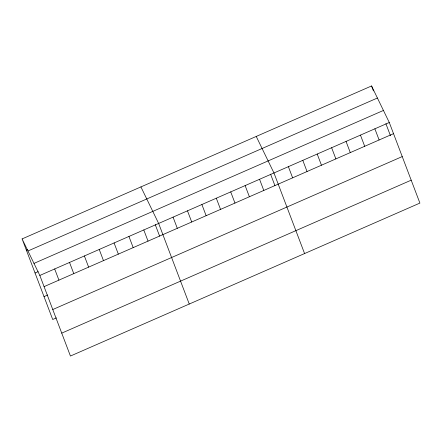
<?xml version="1.0" encoding="UTF-8"?>
<svg xmlns="http://www.w3.org/2000/svg" width="442" height="442" viewBox="0 0 442 442"><rect width="100%" height="100%" fill="white"/><g stroke="black" fill="none" stroke-linecap="round" stroke-linejoin="round"><path stroke-width="0.66" d="M22.1 238.918L371.562 85.958L389.286 122.495L419.9 203.082L70.438 356.042L39.83 275.454L22.1 238.918L52.714 319.505L56.427 317.881M26.343 250.095L27.581 249.553M27.951 250.979L377.413 98.019M33.979 263.399L383.441 110.439M35.045 273.001L38.139 271.648M39.83 275.454L389.286 122.495M44.073 286.626L393.535 133.666M44.012 296.599L47.725 294.974M52.775 309.533L402.237 156.573M61.736 333.135L411.198 180.176M256.238 136.434L273.968 172.971L304.577 253.559M140.915 186.911L158.645 223.448L189.253 304.035M371.562 85.958L373.446 90.925M385.888 123.672L390.485 135.771M374.871 128.804L379.12 139.976M360.457 135.114L364.7 146.285M346.042 141.423L350.285 152.595M331.627 147.733L335.87 158.905M317.212 154.043L321.456 165.214M302.798 160.352L307.041 171.524M288.383 166.662L292.626 177.833M270.565 174.148L274.93 185.646M259.553 179.281L263.797 190.452M245.133 185.59L249.382 196.762M230.718 191.9L234.967 203.071M216.304 198.209L220.547 209.381M201.889 204.519L206.132 215.69M187.474 210.828L191.718 222M173.06 217.138L177.303 228.31M155.241 224.624L159.612 236.122M143.794 229.95L148.037 241.122M128.942 236.448L133.186 247.625M114.086 242.951L118.334 254.122M99.235 249.448L103.478 260.625M84.383 255.951L88.627 267.123M69.532 262.454L73.775 273.626M54.681 268.951L58.924 280.129"/></g></svg>
